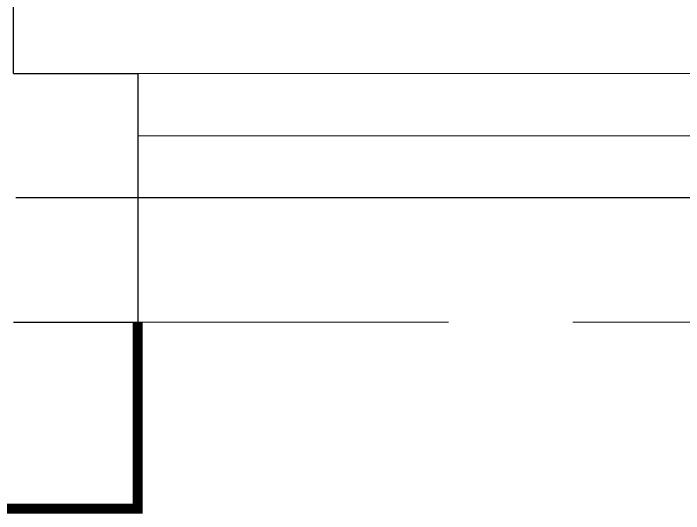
# Model space of a CAD drawing. Extents: x 27938 to 1507990, y 110129 to 923079.
# Drawn here: x 844467 to 845006, y 517986 to 518389 of the extents above; entities that cross this region are included whole.
import ezdxf

# ---------------------------------------------------------------- set-up
doc = ezdxf.new("R2010")
doc.units = 0
doc.header["$LTSCALE"] = 1000
doc.header["$MEASUREMENT"] = 0
doc.linetypes.add('DASH', pattern=[0.35, 0.25, -0.1])
doc.linetypes.add('DOTE', pattern=[2.42, 2, -0.2, 0.02, -0.2])
doc.layers.add('DOTE', color=1, linetype='Continuous')
doc.layers.add('WALL', color=9, linetype='Continuous')
doc.layers.add('平面-栏杆', color=135, linetype='Continuous', lineweight=15)
doc.layers.add('平面-看线', color=45, linetype='Continuous', lineweight=15)

# ---------------------------------------------------------------- blocks, each defined once
blk = doc.blocks.new('GDGDGDSDA')
at = {"layer": 'DOTE', "color": 0, "linetype": 'DOTE', "ltscale": 0.3}
blk.add_line((471334.82, 361558.33), (417334.82, 361558.33), dxfattribs=at)

msp = doc.modelspace()

# ---------------------------------------------------------------- linework, layer by layer
at = {"color": 8, "const_width": 8}
msp.add_lwpolyline([(844566.58, 518140.45), (844566.58, 517990.45), (844266.58, 517990.45), (844266.58, 518140.45)], dxfattribs=at)
at = {"layer": 'WALL', "color": 8}
for p, q in [((844466.58, 518340.45), (844466.58, 518940.45)), ((844466.58, 518340.45), (844566.58, 518340.45)), ((844566.58, 518340.45), (844566.58, 518140.45)), ((844466.58, 518140.45), (844466.58, 518140.45)), ((844466.58, 518140.45), (844566.58, 518140.45))]:
    msp.add_line(p, q, dxfattribs=at)
at = {"layer": '平面-栏杆', "color": 8}
for points in [[(844566.58, 518290.45), (849216.58, 518290.45)], [(844566.58, 518240.45), (849216.58, 518240.45)]]:
    msp.add_lwpolyline(points, dxfattribs=at)
at = {"layer": '平面-看线', "color": 8}
msp.add_lwpolyline([(844566.58, 518340.45), (849216.58, 518340.45)], dxfattribs=at)
at = {"layer": '平面-看线', "color": 8, "linetype": 'DASH'}
msp.add_lwpolyline([(844566.58, 518140.45), (849216.58, 518140.45)], dxfattribs=at)

# ---------------------------------------------------------------- block references
at = {"layer": 'DOTE', "color": 169}
msp.add_blockref('GDGDGDSDA', (408581.76, 156682.12), dxfattribs=at)

doc.saveas('drawing.dxf')
